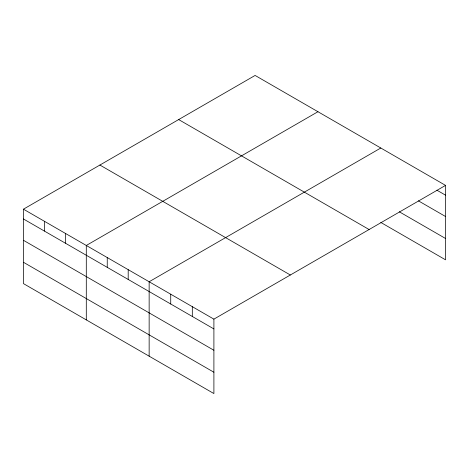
<?xml version="1.0" encoding="UTF-8"?>
<svg xmlns="http://www.w3.org/2000/svg" width="469" height="469" viewBox="0 0 469 469"><rect width="100%" height="100%" fill="white"/><g stroke="black" fill="none" stroke-linecap="round" stroke-linejoin="round"><path stroke-width="0.7" d="M445.55 185.39L255.101 75.439L23.45 209.18L23.45 283.61L213.899 393.561L213.899 319.137L445.55 185.39L445.55 259.82L380.799 222.435M317.953 111.722L86.296 245.469L86.296 319.893M380.799 148.011L149.148 281.752L149.148 356.176M436.915 190.203L445.55 195.186M418.418 200.849L445.55 216.514M399.301 211.789L445.55 238.492M178.66 119.572L369.103 229.529M99.897 165.047L290.34 274.998M23.45 209.18L213.899 319.137M23.45 218.976L213.899 328.933M23.45 240.304L213.899 350.261M23.45 262.282L213.899 372.234M192.313 306.673L192.313 316.469M170.728 294.215L170.728 304.012M128.195 269.657L128.195 279.454M107.249 257.563L107.249 267.359M65.349 233.374L65.349 243.165M44.397 221.274L44.397 231.07"/></g></svg>
